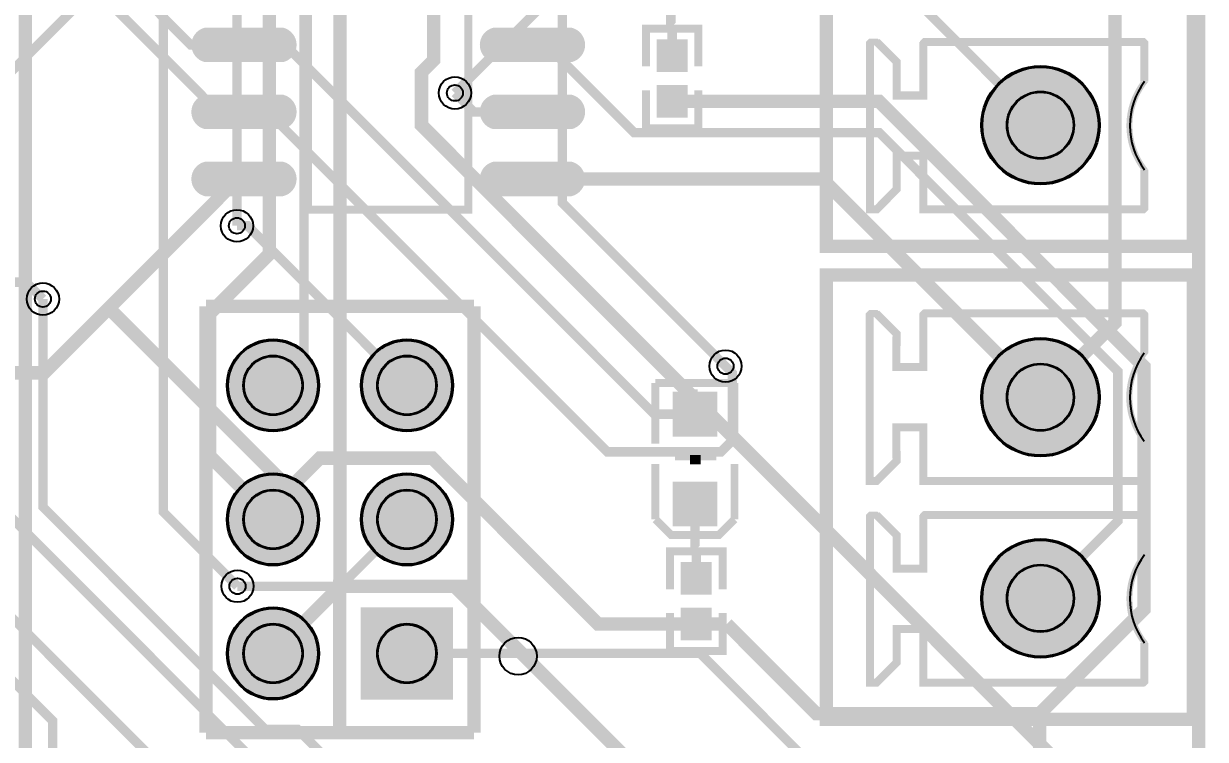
# Model space of a CAD drawing. Header units: millimetres. Extents: x -4 to 157, y 41 to 137.
# Drawn here: x 134.26 to 156.67, y 76.71 to 90.27 of the extents above; entities that cross this region are included whole.
import ezdxf

# ---------------------------------------------------------------- set-up
doc = ezdxf.new("R2010")
doc.units = ezdxf.units.MM
for name, color, linetype, true_color in [('BoardOutLine', 7, 'Continuous', 0xff00ff), ('BottomLayer', 7, 'Continuous', 0x0000ff), ('BottomSolderMaskLayer', 7, 'Continuous', 0xaa00ff), ('Document', 7, 'Continuous', 0xffffff), ('Hole', 7, 'Continuous', 0x222222), ('Multi-Layer', 7, 'Continuous', 0xc0c0c0), ('TopLayer', 7, 'Continuous', 0xff0000), ('TopPasteMaskLayer', 7, 'Continuous', 0x808080), ('TopSilkLayer', 7, 'Continuous', 0xffcc00), ('TopSolderMaskLayer', 7, 'Continuous', 0x800080)]:
    doc.layers.add(name, color=color, linetype=linetype, true_color=true_color)

msp = doc.modelspace()

# ---------------------------------------------------------------- hatches: boundary and pattern name
at = {"layer": 'BottomSolderMaskLayer'}
for points in [[(152.418, 88.344, 1), (154.669, 88.344, 1)], [(138.114, 83.414, 1), (139.865, 83.414, 1)], [(140.654, 83.414, 1), (142.405, 83.414, 1)], [(152.418, 83.189, 1), (154.669, 83.189, 1)], [(138.114, 80.874, 1), (139.865, 80.874, 1)], [(140.654, 80.874, 1), (142.405, 80.874, 1)], [(152.418, 79.379, 1), (154.669, 79.379, 1)], [(138.114, 78.334, 1), (139.865, 78.334, 1)], [(140.654, 77.458), (140.654, 79.209), (142.404, 79.209), (142.404, 77.458)]]:
    msp.add_hatch(color=256, dxfattribs=at).paths.add_polyline_path(points)
at = {"layer": 'Document'}
for points in [[(155.586, 89.925), (155.586, 89.935), (155.526, 89.995), (151.316, 89.995), (151.256, 89.935), (151.256, 88.975), (150.876, 88.975), (150.876, 89.565), (150.456, 89.985), (150.296, 89.985), (150.236, 89.925), (150.236, 88.335), (150.376, 88.335), (150.376, 89.855), (150.406, 89.855), (150.406, 89.855), (150.746, 89.515), (150.746, 88.895), (150.806, 88.835), (151.326, 88.835), (151.396, 88.905), (151.396, 89.855), (155.586, 89.855)], [(155.586, 89.175), (155.446, 89.175), (155.446, 89.845), (155.586, 89.845), (155.586, 89.175)], [(155.586, 89.165), (155.554, 89.125), (155.524, 89.084), (155.495, 89.041), (155.468, 88.997), (155.443, 88.952), (155.419, 88.907), (155.398, 88.86), (155.378, 88.813), (155.36, 88.764), (155.344, 88.715), (155.33, 88.666), (155.318, 88.616), (155.308, 88.565), (155.299, 88.515), (155.293, 88.464), (155.289, 88.412), (155.287, 88.361), (155.287, 88.31), (155.289, 88.258), (155.293, 88.207), (155.299, 88.156), (155.308, 88.105), (155.318, 88.055), (155.33, 88.005), (155.344, 87.955), (155.36, 87.906), (155.378, 87.858), (155.398, 87.81), (155.419, 87.764), (155.443, 87.718), (155.468, 87.673), (155.495, 87.63), (155.524, 87.587), (155.554, 87.545), (155.586, 87.505), (155.446, 87.505), (155.415, 87.549), (155.386, 87.594), (155.358, 87.641), (155.333, 87.688), (155.309, 87.736), (155.286, 87.785), (155.266, 87.835), (155.248, 87.886), (155.232, 87.937), (155.217, 87.989), (155.205, 88.041), (155.195, 88.094), (155.187, 88.147), (155.18, 88.201), (155.176, 88.255), (155.174, 88.308), (155.174, 88.362), (155.176, 88.416), (155.18, 88.47), (155.187, 88.523), (155.195, 88.576), (155.205, 88.629), (155.217, 88.682), (155.232, 88.733), (155.248, 88.785), (155.266, 88.835), (155.286, 88.885), (155.309, 88.934), (155.333, 88.983), (155.358, 89.03), (155.386, 89.076), (155.415, 89.121), (155.446, 89.165)], [(155.586, 86.745), (155.586, 86.735), (155.526, 86.675), (151.316, 86.675), (151.256, 86.735), (151.256, 87.695), (150.876, 87.695), (150.876, 87.105), (150.456, 86.685), (150.296, 86.685), (150.236, 86.745), (150.236, 88.335), (150.376, 88.335), (150.376, 86.815), (150.406, 86.815), (150.406, 86.815), (150.746, 87.155), (150.746, 87.775), (150.806, 87.835), (151.326, 87.835), (151.396, 87.765), (151.396, 86.815), (155.586, 86.815)], [(155.586, 87.495), (155.446, 87.495), (155.446, 86.825), (155.586, 86.825), (155.586, 87.495)], [(155.583, 84.779), (155.583, 84.789), (155.523, 84.849), (151.313, 84.849), (151.253, 84.789), (151.253, 83.829), (150.873, 83.829), (150.873, 84.419), (150.453, 84.839), (150.293, 84.839), (150.233, 84.779), (150.233, 83.189), (150.373, 83.189), (150.373, 84.709), (150.403, 84.709), (150.403, 84.709), (150.743, 84.369), (150.743, 83.749), (150.803, 83.689), (151.323, 83.689), (151.393, 83.759), (151.393, 84.709), (155.583, 84.709)], [(155.583, 84.029), (155.443, 84.029), (155.443, 84.699), (155.583, 84.699), (155.583, 84.029)], [(155.583, 84.019), (155.551, 83.979), (155.521, 83.937), (155.492, 83.895), (155.465, 83.851), (155.44, 83.806), (155.416, 83.76), (155.394, 83.714), (155.375, 83.666), (155.357, 83.618), (155.341, 83.569), (155.327, 83.52), (155.315, 83.47), (155.304, 83.419), (155.296, 83.369), (155.29, 83.317), (155.286, 83.266), (155.284, 83.215), (155.284, 83.163), (155.286, 83.112), (155.29, 83.061), (155.296, 83.01), (155.304, 82.959), (155.315, 82.908), (155.327, 82.858), (155.341, 82.809), (155.357, 82.76), (155.375, 82.712), (155.394, 82.664), (155.416, 82.618), (155.44, 82.572), (155.465, 82.527), (155.492, 82.483), (155.521, 82.441), (155.551, 82.399), (155.583, 82.359), (155.443, 82.359), (155.412, 82.403), (155.383, 82.448), (155.355, 82.494), (155.329, 82.542), (155.305, 82.59), (155.283, 82.639), (155.263, 82.689), (155.245, 82.74), (155.229, 82.791), (155.214, 82.843), (155.202, 82.895), (155.192, 82.948), (155.183, 83.001), (155.177, 83.055), (155.173, 83.108), (155.171, 83.162), (155.171, 83.216), (155.173, 83.27), (155.177, 83.323), (155.183, 83.377), (155.192, 83.43), (155.202, 83.483), (155.214, 83.535), (155.229, 83.587), (155.245, 83.639), (155.263, 83.689), (155.283, 83.739), (155.305, 83.788), (155.329, 83.837), (155.355, 83.884), (155.383, 83.93), (155.412, 83.975), (155.443, 84.019)], [(146.888, 82.677), (146.888, 83.338), (147.041, 83.338), (147.041, 82.677)], [(155.583, 81.599), (155.583, 81.589), (155.523, 81.529), (151.313, 81.529), (151.253, 81.589), (151.253, 82.549), (150.873, 82.549), (150.873, 81.959), (150.453, 81.539), (150.293, 81.539), (150.233, 81.599), (150.233, 83.189), (150.373, 83.189), (150.373, 81.669), (150.403, 81.669), (150.403, 81.669), (150.743, 82.009), (150.743, 82.629), (150.803, 82.689), (151.323, 82.689), (151.393, 82.619), (151.393, 81.669), (155.583, 81.669)], [(147.265, 82.952), (146.605, 82.952), (146.605, 83.105), (147.265, 83.105)], [(155.583, 82.349), (155.443, 82.349), (155.443, 81.679), (155.583, 81.679), (155.583, 82.349)], [(146.94, 80.823), (146.94, 81.484), (147.093, 81.484), (147.093, 80.823)], [(155.586, 80.96), (155.586, 80.97), (155.526, 81.03), (151.316, 81.03), (151.256, 80.97), (151.256, 80.01), (150.876, 80.01), (150.876, 80.6), (150.456, 81.02), (150.296, 81.02), (150.236, 80.96), (150.236, 79.37), (150.376, 79.37), (150.376, 80.89), (150.406, 80.89), (150.406, 80.89), (150.746, 80.55), (150.746, 79.93), (150.806, 79.87), (151.326, 79.87), (151.396, 79.94), (151.396, 80.89), (155.586, 80.89)], [(155.586, 80.21), (155.446, 80.21), (155.446, 80.88), (155.586, 80.88), (155.586, 80.21)], [(155.586, 80.2), (155.554, 80.16), (155.524, 80.118), (155.495, 80.075), (155.468, 80.032), (155.443, 79.987), (155.419, 79.941), (155.398, 79.895), (155.378, 79.847), (155.36, 79.799), (155.344, 79.75), (155.33, 79.7), (155.318, 79.65), (155.308, 79.6), (155.299, 79.549), (155.293, 79.498), (155.289, 79.447), (155.287, 79.395), (155.287, 79.344), (155.289, 79.293), (155.293, 79.241), (155.299, 79.19), (155.308, 79.14), (155.318, 79.089), (155.33, 79.039), (155.344, 78.99), (155.36, 78.941), (155.378, 78.892), (155.398, 78.845), (155.419, 78.798), (155.443, 78.753), (155.468, 78.708), (155.495, 78.664), (155.524, 78.621), (155.554, 78.58), (155.586, 78.54), (155.446, 78.54), (155.415, 78.584), (155.386, 78.629), (155.358, 78.675), (155.333, 78.722), (155.309, 78.771), (155.286, 78.82), (155.266, 78.87), (155.248, 78.92), (155.232, 78.972), (155.217, 79.023), (155.205, 79.076), (155.195, 79.129), (155.187, 79.182), (155.18, 79.235), (155.176, 79.289), (155.174, 79.343), (155.174, 79.397), (155.176, 79.45), (155.18, 79.504), (155.187, 79.558), (155.195, 79.611), (155.205, 79.664), (155.217, 79.716), (155.232, 79.768), (155.248, 79.819), (155.266, 79.87), (155.286, 79.92), (155.309, 79.969), (155.333, 80.017), (155.358, 80.064), (155.386, 80.111), (155.415, 80.156), (155.446, 80.2)], [(155.586, 77.78), (155.586, 77.77), (155.526, 77.71), (151.316, 77.71), (151.256, 77.77), (151.256, 78.73), (150.876, 78.73), (150.876, 78.14), (150.456, 77.72), (150.296, 77.72), (150.236, 77.78), (150.236, 79.37), (150.376, 79.37), (150.376, 77.85), (150.406, 77.85), (150.406, 77.85), (150.746, 78.19), (150.746, 78.81), (150.806, 78.87), (151.326, 78.87), (151.396, 78.8), (151.396, 77.85), (155.586, 77.85)], [(155.586, 78.53), (155.446, 78.53), (155.446, 77.86), (155.586, 77.86), (155.586, 78.53)]]:
    msp.add_hatch(color=256, dxfattribs=at).paths.add_polyline_path(points)
at = {"layer": 'Multi-Layer'}
for points in [[(152.443, 88.344, 1), (154.643, 88.344, 1)], [(152.443, 83.189, 1), (154.643, 83.189, 1)], [(138.139, 83.414, 1), (139.839, 83.414, 1)], [(140.679, 83.414, 1), (142.379, 83.414, 1)], [(138.139, 80.874, 1), (139.839, 80.874, 1)], [(140.679, 80.874, 1), (142.379, 80.874, 1)], [(152.443, 79.379, 1), (154.643, 79.379, 1)], [(138.139, 78.334, 1), (139.839, 78.334, 1)], [(140.679, 77.484), (140.679, 79.184), (142.379, 79.184), (142.379, 77.484)]]:
    msp.add_hatch(color=256, dxfattribs=at).paths.add_polyline_path(points)
at = {"layer": 'TopLayer'}
for points in [[(139.122, 90.166, -0.785398), (139.122, 89.564), (137.754, 89.564, -0.785398), (137.754, 90.166)], [(144.594, 90.166, -0.785398), (144.594, 89.564), (143.225, 89.564, -0.785398), (143.225, 90.166)], [(146.828, 89.38), (146.288, 89.38), (146.288, 89.946), (146.828, 89.946)], [(146.828, 89.08), (146.288, 89.08), (146.288, 88.515), (146.828, 88.515)], [(139.122, 88.896, -0.785398), (139.122, 88.294), (137.754, 88.294, -0.785398), (137.754, 88.896)], [(144.594, 88.896, -0.785398), (144.594, 88.294), (143.225, 88.294, -0.785398), (143.225, 88.896)], [(139.122, 87.626, -0.785398), (139.122, 87.024), (137.754, 87.024, -0.785398), (137.754, 87.626)], [(144.594, 87.626, -0.785398), (144.594, 87.024), (143.225, 87.024, -0.785398), (143.225, 87.626)], [(147.39, 82.468), (146.59, 82.468), (146.59, 83.268), (147.39, 83.268)], [(147.39, 80.766), (146.59, 80.766), (146.59, 81.566), (147.39, 81.566)], [(147.285, 79.474), (146.745, 79.474), (146.745, 80.04), (147.285, 80.04)], [(147.285, 79.174), (146.745, 79.174), (146.745, 78.609), (147.285, 78.609)]]:
    msp.add_hatch(color=256, dxfattribs=at).paths.add_polyline_path(points)
at = {"layer": 'TopPasteMaskLayer'}
for points in [[(139.122, 90.166, -0.785398), (139.122, 89.564), (137.754, 89.564, -0.785398), (137.754, 90.166)], [(144.594, 90.166, -0.785398), (144.594, 89.564), (143.225, 89.564, -0.785398), (143.225, 90.166)], [(146.788, 89.365), (146.328, 89.365), (146.288, 89.405), (146.288, 89.906), (146.328, 89.946), (146.788, 89.946), (146.828, 89.906), (146.828, 89.405)], [(146.788, 89.095), (146.328, 89.095), (146.288, 89.055), (146.288, 88.555), (146.328, 88.515), (146.788, 88.515), (146.828, 88.555), (146.828, 89.055)], [(139.122, 88.896, -0.785398), (139.122, 88.294), (137.754, 88.294, -0.785398), (137.754, 88.896)], [(144.594, 88.896, -0.785398), (144.594, 88.294), (143.225, 88.294, -0.785398), (143.225, 88.896)], [(139.122, 87.626, -0.785398), (139.122, 87.024), (137.754, 87.024, -0.785398), (137.754, 87.626)], [(144.594, 87.626, -0.785398), (144.594, 87.024), (143.225, 87.024, -0.785398), (143.225, 87.626)], [(147.39, 82.468), (146.59, 82.468), (146.59, 83.268), (147.39, 83.268)], [(147.39, 80.766), (146.59, 80.766), (146.59, 81.566), (147.39, 81.566)], [(147.245, 79.459), (146.785, 79.459), (146.745, 79.499), (146.745, 80), (146.785, 80.04), (147.245, 80.04), (147.285, 80), (147.285, 79.499)], [(147.245, 79.189), (146.785, 79.189), (146.745, 79.149), (146.745, 78.649), (146.785, 78.609), (147.245, 78.609), (147.285, 78.649), (147.285, 79.149)]]:
    msp.add_hatch(color=256, dxfattribs=at).paths.add_polyline_path(points)
at = {"layer": 'TopSolderMaskLayer'}
for points in [[(139.18, 90.192, -0.785398), (139.18, 89.539), (137.696, 89.539, -0.785398), (137.696, 90.192)], [(144.651, 90.192, -0.785398), (144.651, 89.539), (143.167, 89.539, -0.785398), (143.167, 90.192)], [(146.853, 89.354), (146.264, 89.354), (146.264, 89.973), (146.853, 89.973)], [(152.418, 88.344, 1), (154.669, 88.344, 1)], [(146.853, 89.107), (146.264, 89.107), (146.264, 88.488), (146.853, 88.488)], [(139.18, 88.922, -0.785398), (139.18, 88.269), (137.696, 88.269, -0.785398), (137.696, 88.922)], [(144.651, 88.922, -0.785398), (144.651, 88.269), (143.167, 88.269, -0.785398), (143.167, 88.922)], [(139.18, 87.652, -0.785398), (139.18, 86.999), (137.696, 86.999, -0.785398), (137.696, 87.652)], [(144.651, 87.652, -0.785398), (144.651, 86.999), (143.167, 86.999, -0.785398), (143.167, 87.652)], [(138.114, 83.414, 1), (139.865, 83.414, 1)], [(140.654, 83.414, 1), (142.405, 83.414, 1)], [(152.418, 83.189, 1), (154.669, 83.189, 1)], [(147.415, 82.442), (146.565, 82.442), (146.565, 83.293), (147.415, 83.293)], [(138.114, 80.874, 1), (139.865, 80.874, 1)], [(140.654, 80.874, 1), (142.405, 80.874, 1)], [(147.415, 80.74), (146.565, 80.74), (146.565, 81.591), (147.415, 81.591)], [(152.418, 79.379, 1), (154.669, 79.379, 1)], [(147.31, 79.448), (146.721, 79.448), (146.721, 80.067), (147.31, 80.067)], [(138.114, 78.334, 1), (139.865, 78.334, 1)], [(140.654, 77.458), (140.654, 79.209), (142.404, 79.209), (142.404, 77.458)], [(147.31, 79.201), (146.721, 79.201), (146.721, 78.582), (147.31, 78.582)]]:
    msp.add_hatch(color=256, dxfattribs=at).paths.add_polyline_path(points)

# ---------------------------------------------------------------- linework, layer by layer
at = {"layer": 'BoardOutLine', "const_width": 0.254}
msp.add_lwpolyline([(100.543, 129.052), (100.543, 136.552), (-3.457, 136.552), (-3.457, 41.552), (156.543, 41.552), (156.543, 136.552), (125.543, 136.552), (125.543, 129.052), (100.543, 129.052)], close=True, dxfattribs=at)
at = {"layer": 'BottomLayer'}
for points, const_width in [([(138.125, 133.299), (139.515, 134.689), (142.528, 134.689), (143.932, 133.285), (143.932, 126.124), (144.23, 125.826), (144.23, 110.261), (144.113, 110.144), (144.113, 90.629), (142.439, 88.955)], 0.178), ([(144.509, 126.772), (144.638, 126.643), (144.638, 110.158), (144.478, 109.999), (144.478, 86.87), (147.57, 83.778)], 0.178), ([(153.543, 70.229), (155.253, 71.938), (155.253, 74.894), (141.805, 88.342), (141.805, 89.346), (142.037, 89.578), (142.037, 116.917), (140.513, 118.44)], 0.254), ([(118.763, 94.867), (124.187, 100.291), (138.761, 100.291), (139.574, 99.479), (139.574, 83.999), (138.989, 83.414)], 0.178), ([(138.989, 80.874), (137.786, 82.077), (137.786, 84.773), (138.92, 85.907), (138.92, 98.393), (138.329, 98.984)], 0.254), ([(138.305, 86.438), (138.305, 94.695), (135.071, 97.928), (123.639, 97.928), (119.92, 94.21), (114.517, 94.21), (113.5, 95.226)], 0.178), ([(140.869, 97.825), (140.259, 97.215), (140.259, 79.604)], 0.254), ([(138.315, 79.608), (136.906, 81.017), (136.906, 92.023), (136.547, 92.382), (136.547, 95.942), (136.209, 96.28), (136.035, 96.28), (134.988, 97.327), (132.603, 97.327), (131.724, 96.448), (131.096, 96.448), (130.093, 95.446)], 0.178), ([(153.543, 83.189), (154.954, 84.6), (154.954, 90.744), (153.543, 92.154)], 0.254), ([(114.909, 67.411), (116.041, 66.279), (122.9, 66.279), (123.577, 66.956), (123.577, 84.038), (125.162, 85.624), (130.288, 85.624), (136.329, 91.664)], 0.178), ([(134.625, 85.051), (134.625, 81.111), (138.841, 76.895), (139.456, 76.895), (142.126, 74.226), (142.126, 72.676), (142.486, 72.315), (142.486, 61.8), (144.114, 60.172), (146.05, 60.146), (146.405, 59.791), (146.405, 58.419), (146.177, 58.19), (144.297, 58.19), (143.992, 57.886), (143.992, 56.293), (145.11, 55.175)], 0.178), ([(141.097, 73.838), (130.746, 84.19), (127.041, 84.19), (124.718, 81.866), (124.718, 78.366), (124.953, 78.131)], 0.178), ([(131.299, 81.751), (138.086, 74.965), (138.086, 73.277), (142.125, 69.239), (142.125, 58.104), (142.418, 57.811), (142.926, 57.811), (143.967, 58.852), (144.787, 58.852), (145.11, 59.176)], 0.178), ([(140.259, 79.604), (138.989, 78.334)], 0.254), ([(140.259, 79.604), (142.436, 79.604), (146.405, 75.635), (146.405, 65.087), (146.269, 64.951)], 0.254)]:
    msp.add_lwpolyline(points, dxfattribs=dict(at, const_width=const_width))
at = {"layer": 'BottomSolderMaskLayer'}
for centre, radius in [((153.543, 88.344), 1.125), ((153.543, 88.345), 0.639), ((138.989, 83.414), 0.875), ((141.529, 83.414), 0.875), ((153.543, 83.189), 1.125), ((138.989, 83.414), 0.566), ((141.529, 83.414), 0.566), ((153.543, 83.189), 0.639), ((138.989, 80.874), 0.875), ((141.529, 80.874), 0.875), ((138.989, 80.874), 0.566), ((141.529, 80.874), 0.566), ((153.543, 79.379), 1.125), ((153.543, 79.379), 0.639), ((138.989, 78.334), 0.875), ((138.989, 78.334), 0.566), ((141.529, 78.334), 0.566)]:
    msp.add_circle(centre, radius, dxfattribs=at)
at = {"layer": 'Hole'}
for centre in [(142.439, 88.955), (138.305, 86.438), (134.625, 85.05), (147.57, 83.778), (138.315, 79.608)]:
    msp.add_circle(centre, 0.152, dxfattribs=at)
at = {"layer": 'Multi-Layer'}
for centre, radius in [((153.543, 88.344), 1.1), ((142.439, 88.955), 0.305), ((153.543, 88.345), 0.625), ((138.305, 86.438), 0.305), ((134.625, 85.05), 0.305), ((153.543, 83.189), 1.1), ((138.989, 83.414), 0.85), ((141.529, 83.414), 0.85), ((147.57, 83.778), 0.305), ((138.989, 83.414), 0.55), ((141.529, 83.414), 0.55), ((153.543, 83.189), 0.625), ((138.989, 80.874), 0.85), ((141.529, 80.874), 0.85), ((138.989, 80.874), 0.55), ((141.529, 80.874), 0.55), ((153.543, 79.379), 1.1), ((138.315, 79.608), 0.305), ((153.543, 79.379), 0.625), ((138.989, 78.334), 0.85), ((138.989, 78.334), 0.55), ((141.529, 78.334), 0.55)]:
    msp.add_circle(centre, radius, dxfattribs=at)
at = {"layer": 'TopLayer'}
for points, const_width in [([(133.473, 94.685), (135.751, 92.407), (135.751, 91.306), (136.09, 90.968), (136.328, 90.968), (137.431, 89.865), (138.438, 89.865)], 0.178), ([(133.473, 93.885), (133.991, 93.367), (133.991, 92.555), (137.951, 88.595), (138.438, 88.595)], 0.178), ([(143.909, 91.135), (144.162, 91.135), (145.641, 92.614), (145.641, 92.945), (146.02, 93.324), (148.563, 93.324), (153.543, 88.344)], 0.178), ([(146.558, 90.217), (146.533, 90.243), (146.533, 90.95)], 0.178), ([(146.558, 89.663), (146.558, 90.217)], 0.178), ([(138.438, 89.865), (139.219, 89.865), (146.217, 82.868), (146.99, 82.868)], 0.178), ([(143.909, 89.865), (144.176, 89.865), (145.837, 88.204), (150.486, 88.204), (155.01, 83.679), (155.01, 80.846), (153.543, 79.379)], 0.178), ([(142.439, 88.955), (142.799, 88.595), (143.909, 88.595)], 0.178), ([(153.53, 77.194), (155.508, 79.172), (155.508, 83.768), (150.479, 88.798), (146.558, 88.798)], 0.254), ([(147.57, 83.778), (147.698, 83.65), (147.698, 82.369), (147.485, 82.155), (145.327, 82.155), (138.887, 88.595), (138.438, 88.595)], 0.178), ([(138.438, 87.325), (138.322, 87.325), (135.875, 84.878)], 0.254), ([(143.909, 87.325), (149.407, 87.325), (153.543, 83.189)], 0.254), ([(141.529, 83.414), (138.505, 86.438), (138.305, 86.438)], 0.178), ([(133.252, 85.37), (134.305, 85.37), (134.625, 85.05)], 0.178), ([(135.875, 84.878), (134.647, 83.651), (133.252, 83.651)], 0.254), ([(139.298, 81.454), (135.875, 84.878)], 0.254), ([(147.015, 78.892), (145.153, 78.892), (142.01, 82.035), (139.878, 82.035), (139.298, 81.454)], 0.254), ([(139.298, 81.454), (139.298, 81.183), (138.989, 80.874)], 0.254), ([(147.015, 80.311), (146.99, 80.337), (146.99, 81.166)], 0.178), ([(141.529, 80.874), (140.263, 79.608), (138.315, 79.608)], 0.178), ([(147.015, 79.757), (147.015, 80.311)], 0.178), ([(147.015, 78.892), (147.595, 78.892)], 0.254), ([(153.53, 77.194), (149.292, 77.194), (147.595, 78.892)], 0.254), ([(133.252, 78.613), (134.808, 77.057), (134.808, 75.679)], 0.178), ([(141.529, 78.334), (147.09, 78.334), (153.457, 71.966), (154.156, 71.966), (155.104, 71.018), (155.104, 65.631), (145.649, 56.176), (144.664, 56.176), (142.931, 54.442), (142.931, 51.928), (137.887, 46.884), (98.704, 46.884)], 0.178), ([(153.543, 74.039), (153.53, 74.052), (153.53, 77.194)], 0.254)]:
    msp.add_lwpolyline(points, dxfattribs=dict(at, const_width=const_width))
at = {"layer": 'TopSilkLayer'}
for points, const_width in [([(134.292, 64.186), (28.092, 64.186), (28.092, 135.551), (134.292, 135.551), (134.292, 64.186)], 0.254), ([(139.652, 96.797), (142.695, 96.797), (142.695, 86.744), (139.652, 86.744), (139.652, 96.797)], 0.152)]:
    msp.add_lwpolyline(points, close=True, dxfattribs=dict(at, const_width=const_width))
for points, const_width in [([(156.443, 94.51), (156.443, 86.05), (149.483, 86.05), (149.483, 94.47), (156.423, 94.47)], 0.254), ([(147.057, 89.457), (147.057, 90.175), (146.06, 90.175), (146.06, 89.457)], 0.152), ([(150.308, 89.923), (150.308, 86.748), (150.435, 86.748), (150.816, 87.129), (150.815, 87.637), (150.815, 87.765), (151.324, 87.765), (151.324, 86.748), (155.515, 86.748)], 0.152), ([(151.324, 89.923), (151.324, 88.907), (150.943, 88.907), (150.815, 88.907), (150.816, 89.542), (150.435, 89.923)], 0.152), ([(155.515, 89.923), (151.324, 89.923)], 0.152), ([(155.515, 89.923), (155.515, 89.17)], 0.152), ([(147.057, 89.004), (147.057, 88.286), (146.06, 88.286), (146.06, 89.004)], 0.152), ([(155.515, 87.5), (155.515, 86.748)], 0.152), ([(156.443, 85.544), (156.443, 77.084), (149.483, 77.084), (149.483, 85.504), (156.423, 85.504)], 0.254), ([(137.719, 84.914), (142.799, 84.914)], 0.254), ([(137.719, 76.834), (137.719, 84.914)], 0.254), ([(142.799, 76.834), (142.799, 84.914)], 0.254), ([(150.305, 84.777), (150.305, 81.602), (150.432, 81.602), (150.813, 81.983), (150.812, 82.491), (150.812, 82.619), (151.321, 82.619), (151.321, 81.602), (155.512, 81.602)], 0.152), ([(151.321, 84.777), (151.321, 83.761), (150.94, 83.761), (150.812, 83.761), (150.813, 84.396), (150.432, 84.777)], 0.152), ([(155.512, 84.777), (151.321, 84.777)], 0.152), ([(155.512, 84.777), (155.512, 84.024)], 0.152), ([(146.239, 82.307), (146.239, 83.457)], 0.15), ([(146.239, 83.457), (147.719, 83.457)], 0.15), ([(147.739, 82.307), (147.739, 83.457)], 0.15), ([(155.512, 82.354), (155.512, 81.602)], 0.152), ([(147.396, 82.093), (146.609, 82.093)], 0.203), ([(146.998, 82.093), (146.998, 81.918)], 0.203), ([(146.241, 81.927), (146.241, 80.877)], 0.15), ([(147.741, 81.927), (147.741, 80.877)], 0.15), ([(146.641, 80.577), (146.541, 80.577), (146.241, 80.877)], 0.15), ([(147.341, 80.577), (147.441, 80.577), (147.741, 80.877)], 0.15), ([(150.308, 80.957), (150.308, 77.782), (150.435, 77.782), (150.816, 78.163), (150.815, 78.671), (150.815, 78.8), (151.324, 78.8), (151.324, 77.782), (155.515, 77.782)], 0.152), ([(151.324, 80.957), (151.324, 79.941), (150.943, 79.941), (150.815, 79.941), (150.816, 80.576), (150.435, 80.957)], 0.152), ([(155.515, 80.957), (151.324, 80.957)], 0.152), ([(155.515, 80.957), (155.515, 80.205)], 0.152), ([(146.641, 80.577), (147.341, 80.577)], 0.15), ([(147.514, 79.551), (147.514, 80.269), (146.517, 80.269), (146.517, 79.551)], 0.152), ([(140.252, 76.834), (140.252, 79.604), (142.799, 79.604)], 0.254), ([(147.514, 79.098), (147.514, 78.38), (146.517, 78.38), (146.517, 79.098)], 0.152), ([(155.515, 78.535), (155.515, 77.782)], 0.152), ([(137.719, 76.834), (142.799, 76.834)], 0.254)]:
    msp.add_lwpolyline(points, dxfattribs=dict(at, const_width=const_width))
msp.add_circle((143.637, 78.283), 0.354, dxfattribs=at)
for centre in [(156.645, 88.335), (156.642, 83.189), (156.645, 79.37)]:
    msp.add_arc(centre, 1.405, 143.5356, 216.4644, dxfattribs=at)
at = {"layer": 'TopSolderMaskLayer'}
for centre, radius in [((153.543, 88.344), 1.125), ((153.543, 88.345), 0.639), ((138.989, 83.414), 0.875), ((141.529, 83.414), 0.875), ((153.543, 83.189), 1.125), ((138.989, 83.414), 0.566), ((141.529, 83.414), 0.566), ((153.543, 83.189), 0.639), ((138.989, 80.874), 0.875), ((141.529, 80.874), 0.875), ((138.989, 80.874), 0.566), ((141.529, 80.874), 0.566), ((153.543, 79.379), 1.125), ((153.543, 79.379), 0.639), ((138.989, 78.334), 0.875), ((138.989, 78.334), 0.566), ((141.529, 78.334), 0.566)]:
    msp.add_circle(centre, radius, dxfattribs=at)

doc.saveas('drawing.dxf')
